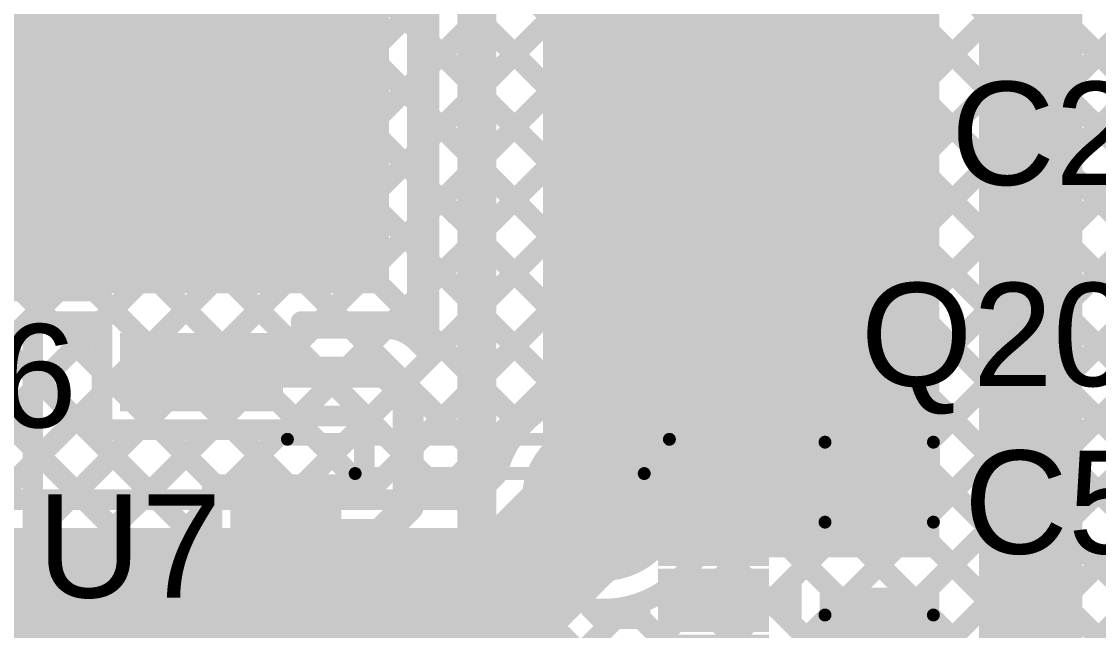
# Model space of a CAD drawing. Header units: millimetres. Extents: x 0 to 214, y 0 to 214.
# Drawn here: x 1.5816 to 1.9989, y 0.4572 to 0.6934 of the extents above; entities that cross this region are included whole.
import ezdxf

# ---------------------------------------------------------------- set-up
doc = ezdxf.new("R2010")
doc.units = ezdxf.units.MM
doc.header["$MEASUREMENT"] = 0
for name, color, linetype in [('BottomLayer', 5, 'Continuous'), ('BottomSolder', 6, 'Continuous'), ('TopLayer', 1, 'Continuous'), ('TopOverlay', 2, 'Continuous'), ('TopPaste', 8, 'Continuous'), ('TopSolder', 216, 'Continuous'), ('ViaHoleLayer', 16, 'Continuous')]:
    doc.layers.add(name, color=color, linetype=linetype)
doc.styles.add('Arial', font='', dxfattribs={"height": 0.2})
doc.styles.get('Arial').set_extended_font_data('Arial')

# ---------------------------------------------------------------- blocks, each defined once
blk = doc.blocks.new('SMB_1')
at = {"layer": 'TopLayer'}
for points in [[(-0.13386, 0.04528), (-0.03543, 0.04528), (-0.03543, -0.04528), (-0.13386, -0.04528)], [(0.03543, 0.04528), (0.13386, 0.04528), (0.13386, -0.04528), (0.03543, -0.04528)]]:
    blk.add_hatch(color=1, dxfattribs=at).paths.add_polyline_path(points)
at = {"layer": 'TopOverlay'}
for points in [[(-0.174, -0.051), (-0.136, -0.051), (-0.136, 0.075), (-0.174, 0.075)], [(-0.158, 0.049), (-0.085, 0.049), (-0.085, 0.075), (-0.158, 0.075)], [(-0.174, -0.075), (-0.085, -0.075), (-0.085, -0.049), (-0.174, -0.049)]]:
    blk.add_hatch(color=2, dxfattribs=at).paths.add_polyline_path(points)
at = {"layer": 'TopPaste'}
for points in [[(-0.13386, 0.04528), (-0.03543, 0.04528), (-0.03543, -0.04528), (-0.13386, -0.04528)], [(0.03543, 0.04528), (0.13386, 0.04528), (0.13386, -0.04528), (0.03543, -0.04528)]]:
    blk.add_hatch(color=8, dxfattribs=at).paths.add_polyline_path(points)
at = {"layer": 'TopSolder'}
for points in [[(-0.13786, 0.04928), (-0.03143, 0.04928), (-0.03143, -0.04928), (-0.13786, -0.04928)], [(0.03143, 0.04928), (0.13786, 0.04928), (0.13786, -0.04928), (0.03143, -0.04928)]]:
    blk.add_hatch(color=216, dxfattribs=at).paths.add_polyline_path(points)
at = {"layer": 'TopOverlay', "const_width": 0.005}
for points in [[(-0.085, 0.073), (-0.085, 0.056)], [(0.089, 0.073), (-0.085, 0.073)], [(0.08929, 0.073), (0.08929, 0.056)], [(-0.085, -0.056), (-0.085, -0.073)], [(0.08929, -0.056), (0.08929, -0.073)], [(0.089, -0.073), (-0.085, -0.073)]]:
    blk.add_lwpolyline(points, dxfattribs=at)
at = {"layer": 'TopOverlay', "const_width": 0.0025}
for points in [[(-0.08625, 0.073, 1), (-0.08375, 0.073, 1)], [(-0.08625, 0.073, 1), (-0.08375, 0.073, 1)], [(0.08775, 0.073, 1), (0.09025, 0.073, 1)], [(0.08804, 0.073, 1), (0.09054, 0.073, 1)], [(-0.08625, 0.056, 1), (-0.08375, 0.056, 1)], [(0.08804, 0.056, 1), (0.09054, 0.056, 1)], [(-0.08625, -0.056, 1), (-0.08375, -0.056, 1)], [(0.08804, -0.056, 1), (0.09054, -0.056, 1)], [(-0.08625, -0.073, 1), (-0.08375, -0.073, 1)], [(-0.08625, -0.073, 1), (-0.08375, -0.073, 1)], [(0.08775, -0.073, 1), (0.09025, -0.073, 1)], [(0.08804, -0.073, 1), (0.09054, -0.073, 1)]]:
    blk.add_lwpolyline(points, format="xyb", close=True, dxfattribs=at)
blk = doc.blocks.new('LTC4359CMS8_PBF_142')
at = {"layer": 'TopLayer'}
for points in [[(-0.06539, 0.03012), (-0.10039, 0.03012), (-0.10039, 0.04665), (-0.06539, 0.04665)], [(0.10039, 0.03012), (0.06539, 0.03012), (0.06539, 0.04665), (0.10039, 0.04665)], [(-0.06539, 0.00453), (-0.10039, 0.00453), (-0.10039, 0.02106), (-0.06539, 0.02106)], [(0.10039, 0.00453), (0.06539, 0.00453), (0.06539, 0.02106), (0.10039, 0.02106)], [(-0.06539, -0.02106), (-0.10039, -0.02106), (-0.10039, -0.00453), (-0.06539, -0.00453)], [(0.10039, -0.02106), (0.06539, -0.02106), (0.06539, -0.00453), (0.10039, -0.00453)], [(-0.06539, -0.04665), (-0.10039, -0.04665), (-0.10039, -0.03012), (-0.06539, -0.03012)], [(0.10039, -0.04665), (0.06539, -0.04665), (0.06539, -0.03012), (0.10039, -0.03012)]]:
    blk.add_hatch(color=1, dxfattribs=at).paths.add_polyline_path(points)
at = {"layer": 'TopPaste'}
for points in [[(-0.06539, 0.03012), (-0.10039, 0.03012), (-0.10039, 0.04665), (-0.06539, 0.04665)], [(0.10039, 0.03012), (0.06539, 0.03012), (0.06539, 0.04665), (0.10039, 0.04665)], [(-0.06539, 0.00453), (-0.10039, 0.00453), (-0.10039, 0.02106), (-0.06539, 0.02106)], [(0.10039, 0.00453), (0.06539, 0.00453), (0.06539, 0.02106), (0.10039, 0.02106)], [(-0.06539, -0.02106), (-0.10039, -0.02106), (-0.10039, -0.00453), (-0.06539, -0.00453)], [(0.10039, -0.02106), (0.06539, -0.02106), (0.06539, -0.00453), (0.10039, -0.00453)], [(-0.06539, -0.04665), (-0.10039, -0.04665), (-0.10039, -0.03012), (-0.06539, -0.03012)], [(0.10039, -0.04665), (0.06539, -0.04665), (0.06539, -0.03012), (0.10039, -0.03012)]]:
    blk.add_hatch(color=8, dxfattribs=at).paths.add_polyline_path(points)
at = {"layer": 'TopSolder'}
for points in [[(-0.06139, 0.02612), (-0.10439, 0.02612), (-0.10439, 0.05065), (-0.06139, 0.05065)], [(0.10439, 0.02612), (0.06139, 0.02612), (0.06139, 0.05065), (0.10439, 0.05065)], [(-0.06139, 0.00053), (-0.10439, 0.00053), (-0.10439, 0.02506), (-0.06139, 0.02506)], [(0.10439, 0.00053), (0.06139, 0.00053), (0.06139, 0.02506), (0.10439, 0.02506)], [(-0.06139, -0.02506), (-0.10439, -0.02506), (-0.10439, -0.00053), (-0.06139, -0.00053)], [(0.10439, -0.02506), (0.06139, -0.02506), (0.06139, -0.00053), (0.10439, -0.00053)], [(-0.06139, -0.05065), (-0.10439, -0.05065), (-0.10439, -0.02612), (-0.06139, -0.02612)], [(0.10439, -0.05065), (0.06139, -0.05065), (0.06139, -0.02612), (0.10439, -0.02612)]]:
    blk.add_hatch(color=216, dxfattribs=at).paths.add_polyline_path(points)
at = {"layer": 'TopOverlay'}
for points, const_width in [([(-0.09317, 0.059, 1), (-0.09883, 0.059, 1)], 0.01), ([(-0.10133, 0.059, 1), (-0.09633, 0.059, 1)], 0.005), ([(-0.09567, 0.059, 1), (-0.09067, 0.059, 1)], 0.005), ([(-0.05725, 0.062, 1), (-0.05475, 0.062, 1)], 0.0025), ([(0.05475, 0.062, 1), (0.05725, 0.062, 1)], 0.0025), ([(-0.05725, -0.062, 1), (-0.05475, -0.062, 1)], 0.0025), ([(0.05475, -0.062, 1), (0.05725, -0.062, 1)], 0.0025)]:
    blk.add_lwpolyline(points, format="xyb", close=True, dxfattribs=dict(at, const_width=const_width))
at = {"layer": 'TopOverlay', "const_width": 0.005}
for points in [[(-0.056, 0.062), (0.056, 0.062)], [(-0.056, -0.062), (0.056, -0.062)]]:
    blk.add_lwpolyline(points, dxfattribs=at)
blk = doc.blocks.new('RU6085H_146')
at = {"layer": 'TopLayer'}
for points in [[(-0.08071, 0.06378), (-0.13583, 0.06378), (-0.13583, 0.08622), (-0.08071, 0.08622)], [(0.13583, 0.06378), (0.08071, 0.06378), (0.08071, 0.08622), (0.13583, 0.08622)], [(-0.08071, 0.01378), (-0.13583, 0.01378), (-0.13583, 0.03622), (-0.08071, 0.03622)], [(0.13583, 0.01378), (0.08071, 0.01378), (0.08071, 0.03622), (0.13583, 0.03622)], [(-0.08071, -0.03622), (-0.13583, -0.03622), (-0.13583, -0.01378), (-0.08071, -0.01378)], [(0.13583, -0.03622), (0.08071, -0.03622), (0.08071, -0.01378), (0.13583, -0.01378)], [(-0.08071, -0.08622), (-0.13583, -0.08622), (-0.13583, -0.06378), (-0.08071, -0.06378)], [(0.13583, -0.08622), (0.08071, -0.08622), (0.08071, -0.06378), (0.13583, -0.06378)]]:
    blk.add_hatch(color=1, dxfattribs=at).paths.add_polyline_path(points)
at = {"layer": 'TopPaste'}
for points in [[(-0.08071, 0.06378), (-0.13583, 0.06378), (-0.13583, 0.08622), (-0.08071, 0.08622)], [(0.13583, 0.06378), (0.08071, 0.06378), (0.08071, 0.08622), (0.13583, 0.08622)], [(-0.08071, 0.01378), (-0.13583, 0.01378), (-0.13583, 0.03622), (-0.08071, 0.03622)], [(0.13583, 0.01378), (0.08071, 0.01378), (0.08071, 0.03622), (0.13583, 0.03622)], [(-0.08071, -0.03622), (-0.13583, -0.03622), (-0.13583, -0.01378), (-0.08071, -0.01378)], [(0.13583, -0.03622), (0.08071, -0.03622), (0.08071, -0.01378), (0.13583, -0.01378)], [(-0.08071, -0.08622), (-0.13583, -0.08622), (-0.13583, -0.06378), (-0.08071, -0.06378)], [(0.13583, -0.08622), (0.08071, -0.08622), (0.08071, -0.06378), (0.13583, -0.06378)]]:
    blk.add_hatch(color=8, dxfattribs=at).paths.add_polyline_path(points)
at = {"layer": 'TopSolder'}
for points in [[(-0.07671, 0.05978), (-0.13983, 0.05978), (-0.13983, 0.09022), (-0.07671, 0.09022)], [(0.13983, 0.05978), (0.07671, 0.05978), (0.07671, 0.09022), (0.13983, 0.09022)], [(-0.07671, 0.00978), (-0.13983, 0.00978), (-0.13983, 0.04022), (-0.07671, 0.04022)], [(0.13983, 0.00978), (0.07671, 0.00978), (0.07671, 0.04022), (0.13983, 0.04022)], [(-0.07671, -0.04022), (-0.13983, -0.04022), (-0.13983, -0.00978), (-0.07671, -0.00978)], [(0.13983, -0.04022), (0.07671, -0.04022), (0.07671, -0.00978), (0.13983, -0.00978)], [(-0.07671, -0.09022), (-0.13983, -0.09022), (-0.13983, -0.05978), (-0.07671, -0.05978)], [(0.13983, -0.09022), (0.07671, -0.09022), (0.07671, -0.05978), (0.13983, -0.05978)]]:
    blk.add_hatch(color=216, dxfattribs=at).paths.add_polyline_path(points)
at = {"layer": 'TopOverlay'}
for points, const_width in [([(-0.10476, 0.103, 1), (-0.11324, 0.103, 1)], 0.01), ([(-0.11574, 0.103, 1), (-0.11074, 0.103, 1)], 0.005), ([(-0.10726, 0.103, 1), (-0.10226, 0.103, 1)], 0.005), ([(-0.07625, 0.101, 1), (-0.07375, 0.101, 1)], 0.0025), ([(0.07175, 0.101, 1), (0.07425, 0.101, 1)], 0.0025), ([(-0.07625, -0.101, 1), (-0.07375, -0.101, 1)], 0.0025), ([(0.07175, -0.101, 1), (0.07425, -0.101, 1)], 0.0025)]:
    blk.add_lwpolyline(points, format="xyb", close=True, dxfattribs=dict(at, const_width=const_width))
at = {"layer": 'TopOverlay', "const_width": 0.005}
for points in [[(-0.075, 0.101), (0.073, 0.101)], [(-0.075, -0.101), (0.073, -0.101)]]:
    blk.add_lwpolyline(points, dxfattribs=at)
blk = doc.blocks.new('C__0603_148')
at = {"layer": 'TopLayer'}
for points in [[(-0.015, 0.0175), (-0.015, -0.0175), (-0.045, -0.0175), (-0.045, 0.0175)], [(0.045, 0.0175), (0.045, -0.0175), (0.015, -0.0175), (0.015, 0.0175)]]:
    blk.add_hatch(color=1, dxfattribs=at).paths.add_polyline_path(points)
at = {"layer": 'TopPaste'}
for points in [[(-0.015, 0.0175), (-0.015, -0.0175), (-0.045, -0.0175), (-0.045, 0.0175)], [(0.045, 0.0175), (0.045, -0.0175), (0.015, -0.0175), (0.015, 0.0175)]]:
    blk.add_hatch(color=8, dxfattribs=at).paths.add_polyline_path(points)
at = {"layer": 'TopSolder'}
for points in [[(-0.01264, 0.01986), (-0.01264, -0.01986), (-0.04736, -0.01986), (-0.04736, 0.01986)], [(0.04736, 0.01986), (0.04736, -0.01986), (0.01264, -0.01986), (0.01264, 0.01986)]]:
    blk.add_hatch(color=216, dxfattribs=at).paths.add_polyline_path(points)
at = {"layer": 'TopOverlay', "const_width": 0.005}
for points in [[(-0.049, 0.021), (-0.049, -0.021)], [(-0.049, 0.021), (-0.018, 0.021)], [(0.018, 0.021), (0.049, 0.021)], [(0.049, 0.021), (0.049, -0.021)], [(-0.049, -0.021), (-0.018, -0.021)], [(0.018, -0.021), (0.049, -0.021)]]:
    blk.add_lwpolyline(points, dxfattribs=at)
at = {"layer": 'TopOverlay', "const_width": 0.0025}
for points in [[(-0.05025, 0.021, 1), (-0.04775, 0.021, 1)], [(-0.05025, 0.021, 1), (-0.04775, 0.021, 1)], [(-0.01925, 0.021, 1), (-0.01675, 0.021, 1)], [(0.01675, 0.021, 1), (0.01925, 0.021, 1)], [(0.04775, 0.021, 1), (0.05025, 0.021, 1)], [(0.04775, 0.021, 1), (0.05025, 0.021, 1)], [(-0.05025, -0.021, 1), (-0.04775, -0.021, 1)], [(-0.05025, -0.021, 1), (-0.04775, -0.021, 1)], [(-0.01925, -0.021, 1), (-0.01675, -0.021, 1)], [(0.01675, -0.021, 1), (0.01925, -0.021, 1)], [(0.04775, -0.021, 1), (0.05025, -0.021, 1)], [(0.04775, -0.021, 1), (0.05025, -0.021, 1)]]:
    blk.add_lwpolyline(points, format="xyb", close=True, dxfattribs=at)

msp = doc.modelspace()

# ---------------------------------------------------------------- hatches: boundary and pattern name
at = {"layer": 'BottomLayer'}
h = msp.add_hatch(color=5, dxfattribs=at)
edge = h.paths.add_edge_path()
edge.add_arc((1.807, 0.508), 0.0315, 0, 360)
at = {"layer": 'BottomSolder'}
h = msp.add_hatch(color=6, dxfattribs=at)
edge = h.paths.add_edge_path()
edge.add_arc((1.807, 0.508), 0.01975, 0, 360)
at = {"layer": 'TopLayer'}
for points in [[(1.78361, 0.48563), (1.93716, 0.48563), (1.93716, 0.97617), (1.78361, 0.97617)], [(1.46288, 0.58799), (1.724, 0.58799), (1.724, 0.73366), (1.46288, 0.73366)], [(1.574, 0.46), (1.703, 0.46), (1.703, 0.478), (1.574, 0.478)], [(1.8909, 0.38917), (1.93716, 0.38917), (1.93716, 0.47382), (1.8909, 0.47382)]]:
    msp.add_hatch(color=1, dxfattribs=at).paths.add_polyline_path(points)
h = msp.add_hatch(color=1, dxfattribs=at)
edge = h.paths.add_edge_path()
edge.add_arc((1.807, 0.508), 0.0315, 0, 360)
at = {"layer": 'TopSolder'}
h = msp.add_hatch(color=216, dxfattribs=at)
edge = h.paths.add_edge_path()
edge.add_arc((1.807, 0.508), 0.01975, 0, 360)
at = {"layer": 'ViaHoleLayer'}
h = msp.add_hatch(color=16, dxfattribs=at)
edge = h.paths.add_edge_path()
edge.add_arc((1.807, 0.508), 0.01575, 0, 360)

# ---------------------------------------------------------------- linework, layer by layer
at = {"layer": 'BottomLayer'}
for points, const_width in [([(1.40196, 0.508), (2.39125, 1.4973)], 0.008), ([(1.43024, 0.508), (2.39125, 1.46901)], 0.008), ([(1.45852, 0.508), (2.39125, 1.44073)], 0.008), ([(1.48681, 0.508), (2.39125, 1.41244)], 0.008), ([(1.51509, 0.508), (2.39125, 1.38416)], 0.008), ([(1.54338, 0.508), (2.39125, 1.35587)], 0.008), ([(1.57166, 0.508), (2.39125, 1.32759)], 0.008), ([(1.59995, 0.508), (2.39125, 1.29931)], 0.008), ([(1.62823, 0.508), (2.39125, 1.27102)], 0.008), ([(1.65651, 0.508), (2.39125, 1.24274)], 0.008), ([(1.6848, 0.508), (2.39125, 1.21445)], 0.008), ([(1.71308, 0.508), (2.39125, 1.18617)], 0.008), ([(1.49688, 1.18265), (2.15769, 0.52184)], 0.008), ([(1.48274, 1.16851), (2.14355, 0.5077)], 0.008), ([(1.74137, 0.508), (2.39125, 1.15788)], 0.008), ([(1.4686, 1.15437), (2.12941, 0.49355)], 0.008), ([(1.45446, 1.14022), (2.11527, 0.47941)], 0.008), ([(1.81187, 0.55022), (2.39125, 1.1296)], 0.008), ([(1.44031, 1.12608), (2.10113, 0.46527)], 0.008), ([(1.42617, 1.11194), (2.08698, 0.45113)], 0.008), ([(1.41203, 1.0978), (2.07284, 0.43699)], 0.008), ([(1.83217, 0.54224), (2.39125, 1.10132)], 0.008), ([(1.39789, 1.08365), (2.0587, 0.42284)], 0.008), ([(1.84508, 0.52686), (2.39125, 1.07303)], 0.008), ([(1.38375, 1.06951), (2.04456, 0.4087)], 0.008), ([(1.3696, 1.05537), (2.02168, 0.4033)], 0.008), ([(1.84916, 0.50265), (2.39125, 1.04475)], 0.008), ([(1.35546, 1.04123), (1.99339, 0.4033)], 0.008), ([(1.34132, 1.02709), (1.81992, 0.54848)], 0.008), ([(1.70196, 0.32717), (2.39125, 1.01646)], 0.008), ([(1.80706, 0.40398), (2.39125, 0.98818)], 0.008), ([(1.3577, 0.98242), (1.79226, 0.54786)], 0.008), ([(1.83534, 0.40398), (2.39125, 0.95989)], 0.008), ([(1.362, 0.94983), (1.77541, 0.53643)], 0.008), ([(1.86362, 0.40398), (2.39125, 0.93161)], 0.008), ([(1.357, 0.92655), (1.76567, 0.51788)], 0.008), ([(1.89122, 0.4033), (2.39125, 0.90333)], 0.008), ([(1.357, 0.89827), (1.74727, 0.508)], 0.008), ([(1.91951, 0.4033), (2.39125, 0.87504)], 0.008), ([(1.357, 0.86998), (1.71898, 0.508)], 0.008), ([(1.94779, 0.4033), (2.39125, 0.84676)], 0.008), ([(1.357, 0.8417), (1.6907, 0.508)], 0.008), ([(1.357, 0.81342), (1.66242, 0.508)], 0.008), ([(1.357, 0.78513), (1.63413, 0.508)], 0.008), ([(1.357, 0.75685), (1.60585, 0.508)], 0.008), ([(1.771, 0.472), (1.807, 0.508)], 0.05), ([(1.84748, 0.52092), (1.96511, 0.4033)], 0.008), ([(1.75609, 0.508), (1.76558, 0.51749)], 0.008), ([(1.32034, 0.508), (1.75609, 0.508)], 0.008), ([(1.29874, 0.472), (1.771, 0.472)], 0.05), ([(1.84686, 0.49326), (1.93682, 0.4033)], 0.008), ([(1.83543, 0.47641), (1.90854, 0.4033)], 0.008), ([(1.7965, 0.44659), (1.81649, 0.46658)], 0.008), ([(1.81688, 0.46667), (1.87967, 0.40389)], 0.008)]:
    msp.add_lwpolyline(points, dxfattribs=dict(at, const_width=const_width))
at = {"layer": 'BottomLayer', "const_width": 0.008}
for points in [[(1.76558, 0.51749, -0.893307), (1.8495, 0.508)], [(1.8495, 0.508, -0.349698), (1.81649, 0.46658)]]:
    msp.add_lwpolyline(points, format="xyb", dxfattribs=at)
at = {"layer": 'BottomLayer'}
for points, const_width in [([(1.79026, 0.54786, 1), (1.79426, 0.54786, 1)], 0.004), ([(1.80987, 0.55022, 1), (1.81387, 0.55022, 1)], 0.004), ([(1.81792, 0.54848, 1), (1.82192, 0.54848, 1)], 0.004), ([(1.83017, 0.54224, 1), (1.83417, 0.54224, 1)], 0.004), ([(1.77341, 0.53643, 1), (1.77741, 0.53643, 1)], 0.004), ([(1.7945, 0.508, 1), (1.8195, 0.508, 1)], 0.025), ([(1.84308, 0.52686, 1), (1.84708, 0.52686, 1)], 0.004), ([(1.76367, 0.51788, 1), (1.76767, 0.51788, 1)], 0.004), ([(1.84548, 0.52092, 1), (1.84948, 0.52092, 1)], 0.004), ([(1.76358, 0.51749, 1), (1.76758, 0.51749, 1)], 0.004), ([(1.76358, 0.51749, 1), (1.76758, 0.51749, 1)], 0.004), ([(1.59795, 0.508, 1), (1.60195, 0.508, 1)], 0.004), ([(1.60385, 0.508, 1), (1.60785, 0.508, 1)], 0.004), ([(1.62623, 0.508, 1), (1.63023, 0.508, 1)], 0.004), ([(1.63213, 0.508, 1), (1.63613, 0.508, 1)], 0.004), ([(1.65451, 0.508, 1), (1.65851, 0.508, 1)], 0.004), ([(1.66042, 0.508, 1), (1.66442, 0.508, 1)], 0.004), ([(1.6828, 0.508, 1), (1.6868, 0.508, 1)], 0.004), ([(1.6887, 0.508, 1), (1.6927, 0.508, 1)], 0.004), ([(1.71108, 0.508, 1), (1.71508, 0.508, 1)], 0.004), ([(1.71698, 0.508, 1), (1.72098, 0.508, 1)], 0.004), ([(1.73937, 0.508, 1), (1.74337, 0.508, 1)], 0.004), ([(1.74527, 0.508, 1), (1.74927, 0.508, 1)], 0.004), ([(1.75409, 0.508, 1), (1.75809, 0.508, 1)], 0.004), ([(1.75409, 0.508, 1), (1.75809, 0.508, 1)], 0.004), ([(1.8475, 0.508, 1), (1.8515, 0.508, 1)], 0.004), ([(1.8475, 0.508, 1), (1.8515, 0.508, 1)], 0.004), ([(1.84716, 0.50265, 1), (1.85116, 0.50265, 1)], 0.004), ([(1.7585, 0.472, 1), (1.7835, 0.472, 1)], 0.025), ([(1.7585, 0.472, 1), (1.7835, 0.472, 1)], 0.025), ([(1.84486, 0.49326, 1), (1.84886, 0.49326, 1)], 0.004), ([(1.83343, 0.47641, 1), (1.83743, 0.47641, 1)], 0.004), ([(1.81449, 0.46658, 1), (1.81849, 0.46658, 1)], 0.004), ([(1.81449, 0.46658, 1), (1.81849, 0.46658, 1)], 0.004), ([(1.81488, 0.46667, 1), (1.81888, 0.46667, 1)], 0.004)]:
    msp.add_lwpolyline(points, format="xyb", close=True, dxfattribs=dict(at, const_width=const_width))
at = {"layer": 'TopLayer'}
for points, const_width in [([(1.97259, 0.36868), (1.97259, 1.07028)], 0.04), ([(1.75802, 0.48366), (1.75802, 0.73661)], 0.015), ([(1.735, 0.57699), (1.735, 0.73347)], 0.008), ([(1.73952, 0.56458), (1.73952, 0.72895)], 0.008), ([(1.735, 0.68997), (1.73952, 0.68545)], 0.008), ([(1.55, 0.63328), (1.57755, 0.66083)], 0.05), ([(1.735, 0.67134), (1.73952, 0.67586)], 0.008), ([(1.56855, 0.66083), (1.59168, 0.6377)], 0.02), ([(1.735, 0.66169), (1.73952, 0.65717)], 0.008), ([(1.735, 0.64305), (1.73952, 0.64758)], 0.008), ([(1.735, 0.63341), (1.73952, 0.62888)], 0.008), ([(1.735, 0.61477), (1.73952, 0.61929)], 0.008), ([(1.735, 0.60512), (1.73952, 0.6006)], 0.008), ([(1.735, 0.58649), (1.73952, 0.59101)], 0.008), ([(1.586, 0.57699), (1.61282, 0.57699)], 0.008), ([(1.586, 0.55062), (1.61237, 0.57699)], 0.008), ([(1.586, 0.49147), (1.586, 0.57699)], 0.008), ([(1.59342, 0.57699), (1.61282, 0.5576)], 0.008), ([(1.61282, 0.53516), (1.61282, 0.57699)], 0.008), ([(1.68993, 0.57699), (1.735, 0.57699)], 0.008), ([(1.69461, 0.57438), (1.69722, 0.57699)], 0.008), ([(1.70656, 0.57699), (1.70917, 0.57438)], 0.008), ([(1.72289, 0.57438), (1.72551, 0.57699)], 0.008), ([(1.73485, 0.57699), (1.73952, 0.57231)], 0.008), ([(1.68993, 0.57438), (1.72269, 0.57438)], 0.008), ([(1.73473, 0.56938), (1.73952, 0.56458)], 0.008), ([(1.65138, 0.55738), (1.72269, 0.55738)], 0.012), ([(1.72269, 0.55738), (1.73144, 0.54862)], 0.012), ([(1.586, 0.55613), (1.65313, 0.489)], 0.008), ([(1.586, 0.52234), (1.61282, 0.54916)], 0.008), ([(1.73144, 0.50531), (1.73144, 0.54862)], 0.012), ([(1.68993, 0.54038), (1.71444, 0.54038)], 0.008), ([(1.68993, 0.53516), (1.68993, 0.54038)], 0.008), ([(1.71444, 0.51236), (1.71444, 0.54038)], 0.008), ([(1.586, 0.49405), (1.6271, 0.53516)], 0.008), ([(1.60923, 0.489), (1.65539, 0.53516)], 0.008), ([(1.61282, 0.53516), (1.68993, 0.53516)], 0.008), ([(1.63526, 0.53516), (1.65666, 0.51376)], 0.008), ([(1.66227, 0.51376), (1.68367, 0.53516)], 0.008), ([(1.66354, 0.53516), (1.68494, 0.51376)], 0.008), ([(1.68993, 0.53705), (1.71444, 0.51254)], 0.008), ([(1.69055, 0.51376), (1.71444, 0.53764)], 0.008), ([(1.807, 0.508), (1.809, 0.51)], 0.05), ([(1.586, 0.52785), (1.62485, 0.489)], 0.008), ([(1.65548, 0.51376), (1.71248, 0.51376)], 0.008), ([(1.65548, 0.489), (1.65548, 0.51376)], 0.008), ([(1.63751, 0.489), (1.65548, 0.50697)], 0.008), ([(1.72062, 0.49449), (1.73144, 0.50531)], 0.012), ([(1.55, 0.47656), (1.62531, 0.40125)], 0.05), ([(1.586, 0.49956), (1.59656, 0.489)], 0.008), ([(1.68398, 0.49449), (1.72062, 0.49449)], 0.012), ([(1.586, 0.49147), (1.58847, 0.489)], 0.008), ([(1.58847, 0.489), (1.65548, 0.489)], 0.008), ([(1.73266, 0.48249), (1.73952, 0.48935)], 0.008), ([(1.73952, 0.48366), (1.73952, 0.48935)], 0.008), ([(1.75802, 0.48366), (1.79838, 0.44331)], 0.015), ([(1.714, 0.45235), (1.74023, 0.47858)], 0.008), ([(1.714, 0.47749), (1.72062, 0.47749)], 0.008), ([(1.714, 0.449), (1.714, 0.47749)], 0.008), ([(1.7212, 0.4775), (1.77983, 0.41887)], 0.008), ([(1.87827, 0.46257), (1.87827, 0.47463)], 0.008), ([(1.8799, 0.46181), (1.8799, 0.47463)], 0.008), ([(1.74494, 0.47058), (1.7853, 0.43023)], 0.008), ([(1.82127, 0.46257), (1.82127, 0.46797)], 0.008), ([(1.80205, 0.46579), (1.80604, 0.46181)], 0.008), ([(1.80831, 0.46181), (1.81235, 0.46584)], 0.008), ([(1.81688, 0.46667), (1.82127, 0.46228)], 0.008), ([(1.7139, 0.42397), (1.75273, 0.46279)], 0.008), ([(1.80604, 0.46181), (1.82127, 0.46181)], 0.008), ([(1.714, 0.45642), (1.75154, 0.41887)], 0.008), ([(1.90347, 0.44331), (1.91142, 0.45125)], 0.015), ([(1.91142, 0.45125), (1.91392, 0.45125)], 0.015)]:
    msp.add_lwpolyline(points, dxfattribs=dict(at, const_width=const_width))
for points, const_width in [([(1.733, 0.68997, 1), (1.737, 0.68997, 1)], 0.004), ([(1.73752, 0.68545, 1), (1.74152, 0.68545, 1)], 0.004), ([(1.56505, 0.66083, 1), (1.59005, 0.66083, 1)], 0.025), ([(1.73752, 0.67586, 1), (1.74152, 0.67586, 1)], 0.004), ([(1.733, 0.67134, 1), (1.737, 0.67134, 1)], 0.004), ([(1.733, 0.66169, 1), (1.737, 0.66169, 1)], 0.004), ([(1.73752, 0.65717, 1), (1.74152, 0.65717, 1)], 0.004), ([(1.73752, 0.64758, 1), (1.74152, 0.64758, 1)], 0.004), ([(1.58668, 0.6377, 1), (1.59668, 0.6377, 1)], 0.01), ([(1.733, 0.64305, 1), (1.737, 0.64305, 1)], 0.004), ([(1.733, 0.63341, 1), (1.737, 0.63341, 1)], 0.004), ([(1.73752, 0.62888, 1), (1.74152, 0.62888, 1)], 0.004), ([(1.73752, 0.61929, 1), (1.74152, 0.61929, 1)], 0.004), ([(1.733, 0.61477, 1), (1.737, 0.61477, 1)], 0.004), ([(1.733, 0.60512, 1), (1.737, 0.60512, 1)], 0.004), ([(1.73752, 0.6006, 1), (1.74152, 0.6006, 1)], 0.004), ([(1.73752, 0.59101, 1), (1.74152, 0.59101, 1)], 0.004), ([(1.733, 0.58649, 1), (1.737, 0.58649, 1)], 0.004), ([(1.584, 0.57699, 1), (1.588, 0.57699, 1)], 0.004), ([(1.584, 0.57699, 1), (1.588, 0.57699, 1)], 0.004), ([(1.59142, 0.57699, 1), (1.59542, 0.57699, 1)], 0.004), ([(1.61037, 0.57699, 1), (1.61437, 0.57699, 1)], 0.004), ([(1.61082, 0.57699, 1), (1.61482, 0.57699, 1)], 0.004), ([(1.61082, 0.57699, 1), (1.61482, 0.57699, 1)], 0.004), ([(1.68793, 0.57699, 1), (1.69193, 0.57699, 1)], 0.004), ([(1.69522, 0.57699, 1), (1.69922, 0.57699, 1)], 0.004), ([(1.70456, 0.57699, 1), (1.70856, 0.57699, 1)], 0.004), ([(1.72351, 0.57699, 1), (1.72751, 0.57699, 1)], 0.004), ([(1.73285, 0.57699, 1), (1.73685, 0.57699, 1)], 0.004), ([(1.733, 0.57699, 1), (1.737, 0.57699, 1)], 0.004), ([(1.733, 0.57699, 1), (1.737, 0.57699, 1)], 0.004), ([(1.68793, 0.57438, 1), (1.69193, 0.57438, 1)], 0.004), ([(1.69261, 0.57438, 1), (1.69661, 0.57438, 1)], 0.004), ([(1.70717, 0.57438, 1), (1.71117, 0.57438, 1)], 0.004), ([(1.72069, 0.57438, 1), (1.72469, 0.57438, 1)], 0.004), ([(1.72069, 0.57438, 1), (1.72469, 0.57438, 1)], 0.004), ([(1.72069, 0.57438, 1), (1.72469, 0.57438, 1)], 0.004), ([(1.72089, 0.57438, 1), (1.72489, 0.57438, 1)], 0.004), ([(1.73752, 0.57231, 1), (1.74152, 0.57231, 1)], 0.004), ([(1.73271, 0.5694, 1), (1.73671, 0.5694, 1)], 0.004), ([(1.73273, 0.56938, 1), (1.73673, 0.56938, 1)], 0.004), ([(1.73273, 0.56938, 1), (1.73673, 0.56938, 1)], 0.004), ([(1.73752, 0.56458, 1), (1.74152, 0.56458, 1)], 0.004), ([(1.73752, 0.56458, 1), (1.74152, 0.56458, 1)], 0.004), ([(1.64838, 0.55738, 1), (1.65438, 0.55738, 1)], 0.006), ([(1.71969, 0.55738, 1), (1.72569, 0.55738, 1)], 0.006), ([(1.71969, 0.55738, 1), (1.72569, 0.55738, 1)], 0.006), ([(1.584, 0.55613, 1), (1.588, 0.55613, 1)], 0.004), ([(1.61082, 0.5576, 1), (1.61482, 0.5576, 1)], 0.004), ([(1.584, 0.55062, 1), (1.588, 0.55062, 1)], 0.004), ([(1.61082, 0.54916, 1), (1.61482, 0.54916, 1)], 0.004), ([(1.72844, 0.54862, 1), (1.73444, 0.54862, 1)], 0.006), ([(1.72844, 0.54862, 1), (1.73444, 0.54862, 1)], 0.006), ([(1.68793, 0.54038, 1), (1.69193, 0.54038, 1)], 0.004), ([(1.68793, 0.54038, 1), (1.69193, 0.54038, 1)], 0.004), ([(1.71244, 0.54038, 1), (1.71644, 0.54038, 1)], 0.004), ([(1.71244, 0.54038, 1), (1.71644, 0.54038, 1)], 0.004), ([(1.61082, 0.53516, 1), (1.61482, 0.53516, 1)], 0.004), ([(1.61082, 0.53516, 1), (1.61482, 0.53516, 1)], 0.004), ([(1.6251, 0.53516, 1), (1.6291, 0.53516, 1)], 0.004), ([(1.63326, 0.53516, 1), (1.63726, 0.53516, 1)], 0.004), ([(1.65339, 0.53516, 1), (1.65739, 0.53516, 1)], 0.004), ([(1.66154, 0.53516, 1), (1.66554, 0.53516, 1)], 0.004), ([(1.68167, 0.53516, 1), (1.68567, 0.53516, 1)], 0.004), ([(1.68793, 0.53705, 1), (1.69193, 0.53705, 1)], 0.004), ([(1.68793, 0.53516, 1), (1.69193, 0.53516, 1)], 0.004), ([(1.68793, 0.53516, 1), (1.69193, 0.53516, 1)], 0.004), ([(1.71244, 0.53764, 1), (1.71644, 0.53764, 1)], 0.004), ([(1.7965, 0.51, 1), (1.8215, 0.51, 1)], 0.025), ([(1.584, 0.52785, 1), (1.588, 0.52785, 1)], 0.004), ([(1.7945, 0.508, 1), (1.8195, 0.508, 1)], 0.025), ([(1.584, 0.52234, 1), (1.588, 0.52234, 1)], 0.004), ([(1.65348, 0.51376, 1), (1.65748, 0.51376, 1)], 0.004), ([(1.65348, 0.51376, 1), (1.65748, 0.51376, 1)], 0.004), ([(1.65466, 0.51376, 1), (1.65866, 0.51376, 1)], 0.004), ([(1.66027, 0.51376, 1), (1.66427, 0.51376, 1)], 0.004), ([(1.68294, 0.51376, 1), (1.68694, 0.51376, 1)], 0.004), ([(1.68855, 0.51376, 1), (1.69255, 0.51376, 1)], 0.004), ([(1.71048, 0.51376, 1), (1.71448, 0.51376, 1)], 0.004), ([(1.71244, 0.51254, 1), (1.71644, 0.51254, 1)], 0.004), ([(1.71244, 0.51236, 1), (1.71644, 0.51236, 1)], 0.004), ([(1.65348, 0.50697, 1), (1.65748, 0.50697, 1)], 0.004), ([(1.72844, 0.50531, 1), (1.73444, 0.50531, 1)], 0.006), ([(1.72844, 0.50531, 1), (1.73444, 0.50531, 1)], 0.006), ([(1.584, 0.49956, 1), (1.588, 0.49956, 1)], 0.004), ([(1.584, 0.49405, 1), (1.588, 0.49405, 1)], 0.004), ([(1.68098, 0.49449, 1), (1.68698, 0.49449, 1)], 0.006), ([(1.71762, 0.49449, 1), (1.72362, 0.49449, 1)], 0.006), ([(1.71762, 0.49449, 1), (1.72362, 0.49449, 1)], 0.006), ([(1.584, 0.49147, 1), (1.588, 0.49147, 1)], 0.004), ([(1.584, 0.49147, 1), (1.588, 0.49147, 1)], 0.004), ([(1.58647, 0.489, 1), (1.59047, 0.489, 1)], 0.004), ([(1.58647, 0.489, 1), (1.59047, 0.489, 1)], 0.004), ([(1.59456, 0.489, 1), (1.59856, 0.489, 1)], 0.004), ([(1.60723, 0.489, 1), (1.61123, 0.489, 1)], 0.004), ([(1.62285, 0.489, 1), (1.62685, 0.489, 1)], 0.004), ([(1.63551, 0.489, 1), (1.63951, 0.489, 1)], 0.004), ([(1.65113, 0.489, 1), (1.65513, 0.489, 1)], 0.004), ([(1.65348, 0.489, 1), (1.65748, 0.489, 1)], 0.004), ([(1.65348, 0.489, 1), (1.65748, 0.489, 1)], 0.004), ([(1.73752, 0.48935, 1), (1.74152, 0.48935, 1)], 0.004), ([(1.73752, 0.48935, 1), (1.74152, 0.48935, 1)], 0.004), ([(1.75427, 0.48366, 1), (1.76177, 0.48366, 1)], 0.0075), ([(1.75427, 0.48366, 1), (1.76177, 0.48366, 1)], 0.0075), ([(1.73064, 0.48247, 1), (1.73464, 0.48247, 1)], 0.004), ([(1.73066, 0.48249, 1), (1.73466, 0.48249, 1)], 0.004), ([(1.73066, 0.48249, 1), (1.73466, 0.48249, 1)], 0.004), ([(1.73752, 0.48366, 1), (1.74152, 0.48366, 1)], 0.004), ([(1.73752, 0.48366, 1), (1.74152, 0.48366, 1)], 0.004), ([(1.73752, 0.48366, 1), (1.74152, 0.48366, 1)], 0.004), ([(1.712, 0.47749, 1), (1.716, 0.47749, 1)], 0.004), ([(1.712, 0.47749, 1), (1.716, 0.47749, 1)], 0.004), ([(1.71862, 0.47749, 1), (1.72262, 0.47749, 1)], 0.004), ([(1.71862, 0.47749, 1), (1.72262, 0.47749, 1)], 0.004), ([(1.71862, 0.47749, 1), (1.72262, 0.47749, 1)], 0.004), ([(1.7192, 0.4775, 1), (1.7232, 0.4775, 1)], 0.004), ([(1.73823, 0.47858, 1), (1.74223, 0.47858, 1)], 0.004), ([(1.87627, 0.47463, 1), (1.88027, 0.47463, 1)], 0.004), ([(1.8779, 0.47463, 1), (1.8819, 0.47463, 1)], 0.004), ([(1.74294, 0.47058, 1), (1.74694, 0.47058, 1)], 0.004), ([(1.74294, 0.47058, 1), (1.74694, 0.47058, 1)], 0.004), ([(1.74294, 0.47058, 1), (1.74694, 0.47058, 1)], 0.004), ([(1.81927, 0.46797, 1), (1.82327, 0.46797, 1)], 0.004), ([(1.81927, 0.46797, 1), (1.82327, 0.46797, 1)], 0.004), ([(1.80005, 0.46579, 1), (1.80405, 0.46579, 1)], 0.004), ([(1.80005, 0.46579, 1), (1.80405, 0.46579, 1)], 0.004), ([(1.81035, 0.46584, 1), (1.81435, 0.46584, 1)], 0.004), ([(1.81488, 0.46667, 1), (1.81888, 0.46667, 1)], 0.004), ([(1.75073, 0.46279, 1), (1.75473, 0.46279, 1)], 0.004), ([(1.80404, 0.46181, 1), (1.80804, 0.46181, 1)], 0.004), ([(1.80404, 0.46181, 1), (1.80804, 0.46181, 1)], 0.004), ([(1.80631, 0.46181, 1), (1.81031, 0.46181, 1)], 0.004), ([(1.81927, 0.46257, 1), (1.82327, 0.46257, 1)], 0.004), ([(1.81927, 0.46228, 1), (1.82327, 0.46228, 1)], 0.004), ([(1.81927, 0.46181, 1), (1.82327, 0.46181, 1)], 0.004), ([(1.87627, 0.46257, 1), (1.88027, 0.46257, 1)], 0.004), ([(1.8779, 0.46181, 1), (1.8819, 0.46181, 1)], 0.004), ([(1.712, 0.45642, 1), (1.716, 0.45642, 1)], 0.004), ([(1.90767, 0.45125, 1), (1.91517, 0.45125, 1)], 0.0075), ([(1.90767, 0.45125, 1), (1.91517, 0.45125, 1)], 0.0075), ([(1.91017, 0.45125, 1), (1.91767, 0.45125, 1)], 0.0075)]:
    msp.add_lwpolyline(points, format="xyb", close=True, dxfattribs=dict(at, const_width=const_width))
at = {"layer": 'TopLayer', "const_width": 0.008}
for points in [[(1.72269, 0.57438, -0.198912), (1.73471, 0.5694)], [(1.72269, 0.57438, -0.199327), (1.73473, 0.56938)], [(1.73266, 0.48249, -0.199327), (1.72062, 0.47749)], [(1.73264, 0.48247, -0.198912), (1.72062, 0.47749)], [(1.74494, 0.47058, -0.198912), (1.73952, 0.48366)], [(1.74494, 0.47058, -0.198912), (1.73952, 0.48366)], [(1.82127, 0.46797, -0.115279), (1.80205, 0.46579)]]:
    msp.add_lwpolyline(points, format="xyb", dxfattribs=at)

# ---------------------------------------------------------------- block references
for name, p in [('RU6085H_146', (1.75964, 0.63238)), ('LTC4359CMS8_PBF_142', (1.76688, 0.4561))]:
    msp.add_blockref(name, p)
for name, p, rotation in [('SMB_1', (1.44037, 0.65984), 180), ('C__0603_148', (1.91392, 0.48125), 90)]:
    msp.add_blockref(name, p, dxfattribs=dict(rotation=rotation))

# ---------------------------------------------------------------- texts
at = {"layer": 'TopOverlay', "style": 'Arial'}
for s, p in [('C23', (1.94168, 0.63001)), ('Q20', (1.90668, 0.55201)), ('D6', (1.53168, 0.53601)), ('C56', (1.94668, 0.48701)), ('U7', (1.58768, 0.47001))]:
    msp.add_text(s, height=0.04, dxfattribs=at).set_placement(p)

doc.saveas('drawing.dxf')
